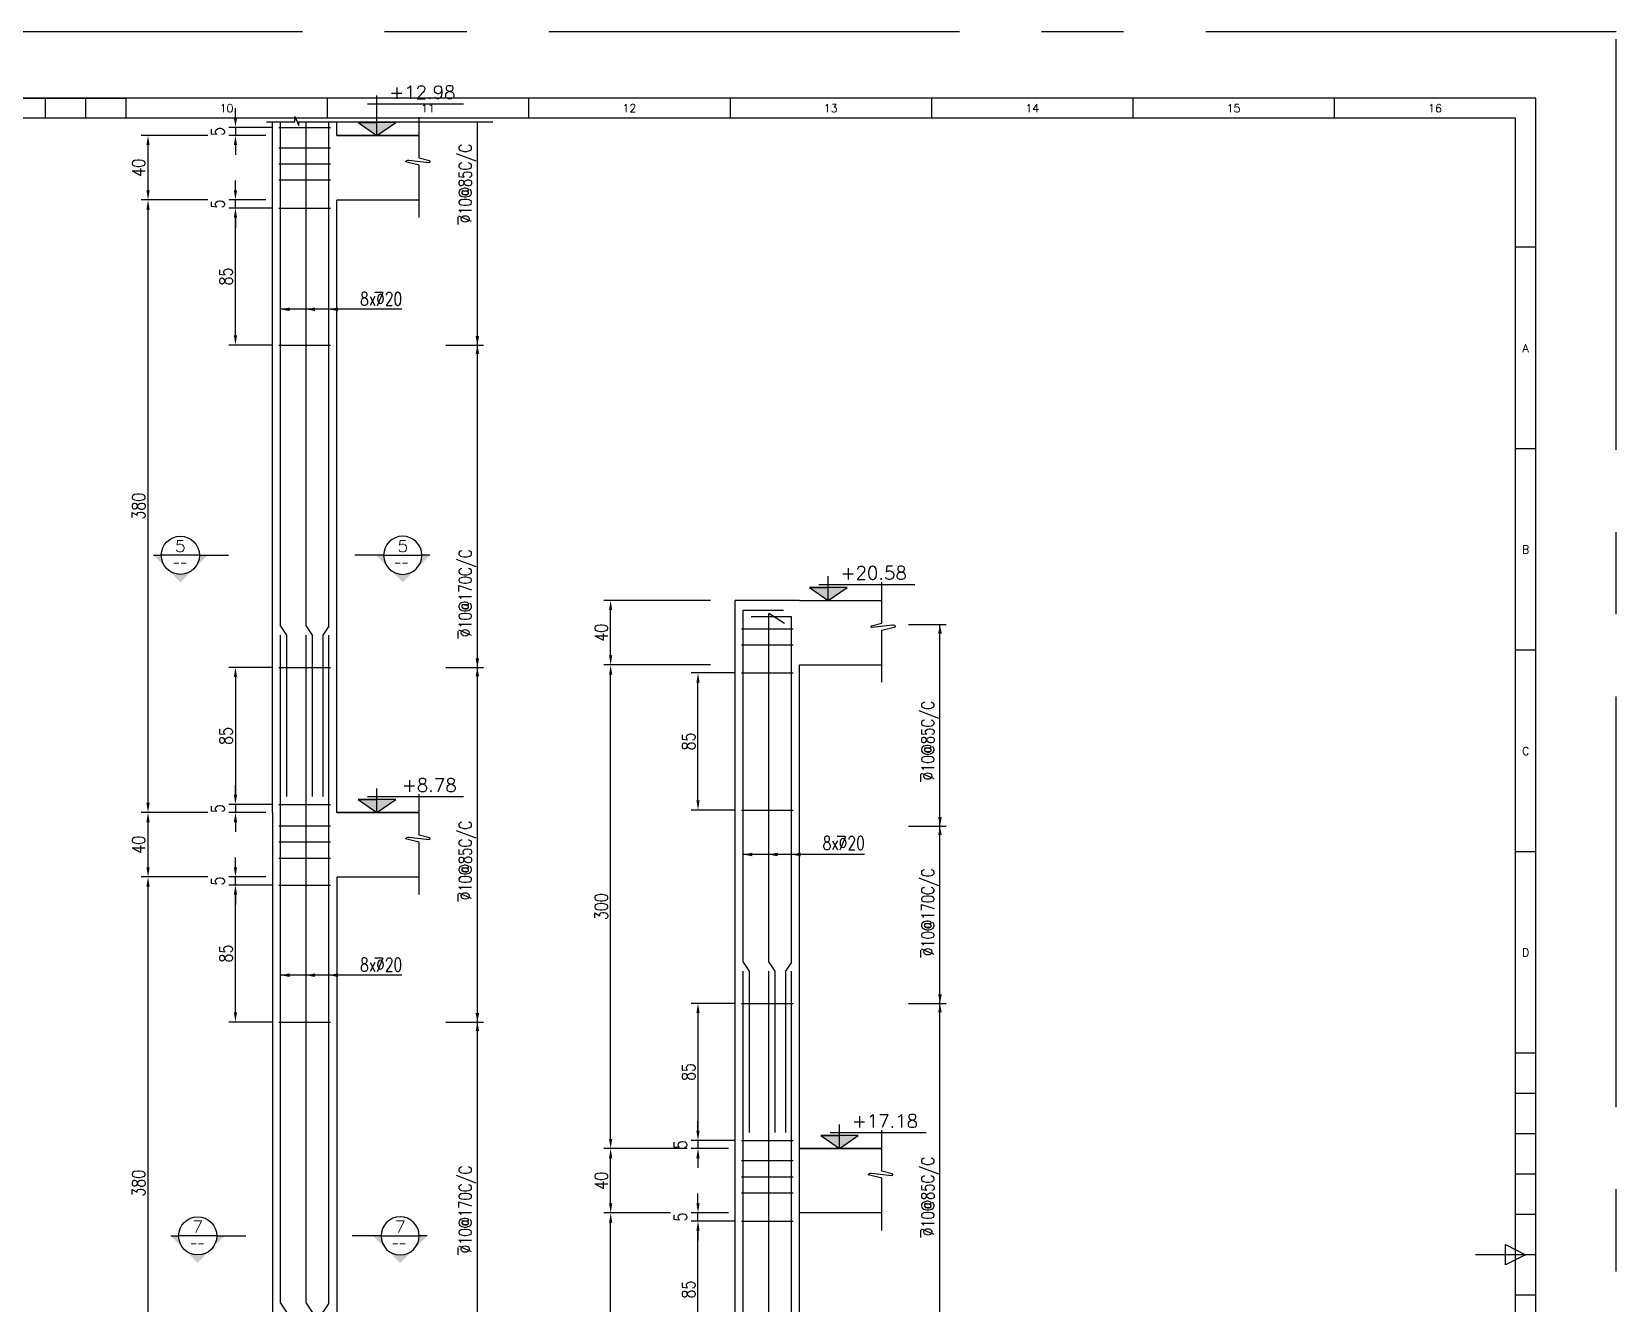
# Model space of a CAD drawing. Extents: x 0 to 9506, y 0 to 789.
# Drawn here: x 9486 to 9505.67, y 772.97 to 788.75 of the extents above; entities that cross this region are included whole.
import ezdxf
from ezdxf.enums import TextEntityAlignment as Align

# ---------------------------------------------------------------- set-up
doc = ezdxf.new("R2010")
doc.units = 0
doc.header["$LTSCALE"] = 3
doc.header["$MEASUREMENT"] = 0
doc.linetypes.add('CENTER', pattern=[2, 1.25, -0.25, 0.25, -0.25])
doc.linetypes.add('DASHED2', pattern=[0.375, 0.25, -0.125])
doc.layers.get('DEFPOINTS').update_dxf_attribs({"linetype": 'CONTINUOUS'})
for name, color, linetype in [('1WALL', 3, 'CONTINUOUS'), ('CONCRETE FAR', 2, 'CONTINUOUS'), ('CUT', 1, 'DASHED2'), ('DIM', 7, 'CONTINUOUS'), ('ELV.', 3, 'CONTINUOUS'), ('JAROO', 1, 'CONTINUOUS'), ('KD', 3, 'CONTINUOUS'), ('NAZ.', 1, 'CONTINUOUS'), ('REIN.', 4, 'CONTINUOUS'), ('SEC.', 5, 'CONTINUOUS')]:
    doc.layers.add(name, color=color, linetype=linetype)
doc.styles.add('ROMANC', font='romanc.shx')
doc.styles.add('ROMANS', font='ROMANS.shx', dxfattribs={"width": 0.8})
doc.styles.get("Standard").update_dxf_attribs({"font": 'romans.shx'})
doc.styles.add('TX', font='TXT.shx')
doc.dimstyles.new('100 GHA', dxfattribs={"dimtxt": 0.135, "dimasz": 0.11, "dimexe": 0.06, "dimexo": 0.06, "dimgap": 0.025, "dimtad": 1, "dimdec": 0, "dimlfac": 100, "dimzin": 0, "dimdsep": 46, "dimtxsty": 'ROMANS', "dimcen": 0.5, "dimclrd": 1, "dimclre": 1, "dimclrt": 2, "dimadec": 0, "dimazin": 0, "dimtfac": 1, "dimtdec": 0, "dimtmove": 2, "dimatfit": 3, "dimfxl": 0.15, "dimtolj": 1, "dimtzin": 0, "dimlwd": -1, "dimlwe": -1, "dimarcsym": 0})

# ---------------------------------------------------------------- blocks, each defined once
blk = doc.blocks.new('*D117')
at = {"layer": 'DEFPOINTS', "color": 0, "ltscale": 50, "transparency": 16777216}
for p in [(9494.272, 780.795), (9494.813, 780.795), (9494.813, 779.095)]:
    blk.add_point(p, dxfattribs=at)
at = {"layer": 'DIM', "color": 1, "ltscale": 50, "transparency": 16777216}
for p, q in [((9494.729, 780.795), (9494.188, 780.795)), ((9494.272, 779.215), (9494.272, 780.675)), ((9494.729, 779.095), (9494.188, 779.095))]:
    blk.add_line(p, q, dxfattribs=at)
for points in [[(9494.252, 780.675), (9494.292, 780.675), (9494.272, 780.795)], [(9494.252, 779.215), (9494.292, 779.215), (9494.272, 779.095)]]:
    blk.add_solid(points, dxfattribs=at)
at = {"layer": 'DIM', "color": 2, "ltscale": 50, "transparency": 16777216, "insert": (9494.155, 779.945), "char_height": 0.162, "attachment_point": 5, "rotation": 90, "style": 'ROMANS'}
blk.add_mtext('\\A1;85', dxfattribs=at)
blk = doc.blocks.new('*D118')
at = {"layer": 'DEFPOINTS', "color": 0, "ltscale": 50, "transparency": 16777216}
for p in [(9493.188, 781.695), (9494.51, 781.695), (9494.51, 780.895)]:
    blk.add_point(p, dxfattribs=at)
at = {"layer": 'DIM', "color": 1, "ltscale": 50, "transparency": 16777216}
for p, q in [((9494.426, 781.695), (9493.104, 781.695)), ((9493.188, 781.015), (9493.188, 781.575)), ((9494.426, 780.895), (9493.104, 780.895))]:
    blk.add_line(p, q, dxfattribs=at)
for points in [[(9493.168, 781.575), (9493.208, 781.575), (9493.188, 781.695)], [(9493.168, 781.015), (9493.208, 781.015), (9493.188, 780.895)]]:
    blk.add_solid(points, dxfattribs=at)
at = {"layer": 'DIM', "color": 2, "ltscale": 50, "transparency": 16777216, "insert": (9493.071, 781.295), "char_height": 0.162, "attachment_point": 5, "rotation": 90, "style": 'ROMANS'}
blk.add_mtext('\\A1;40', dxfattribs=at)
blk = doc.blocks.new('*D121')
at = {"layer": 'DEFPOINTS', "color": 0, "ltscale": 50, "transparency": 16777216}
for p in [(9493.188, 780.895), (9494.426, 780.895), (9494.22, 774.895)]:
    blk.add_point(p, dxfattribs=at)
at = {"layer": 'DIM', "color": 1, "ltscale": 50, "transparency": 16777216}
for p, q in [((9494.342, 780.895), (9493.104, 780.895)), ((9493.188, 775.015), (9493.188, 780.775)), ((9494.136, 774.895), (9493.104, 774.895))]:
    blk.add_line(p, q, dxfattribs=at)
for points in [[(9493.168, 780.775), (9493.208, 780.775), (9493.188, 780.895)], [(9493.168, 775.015), (9493.208, 775.015), (9493.188, 774.895)]]:
    blk.add_solid(points, dxfattribs=at)
at = {"layer": 'DIM', "color": 2, "ltscale": 50, "transparency": 16777216, "insert": (9493.071, 777.895), "char_height": 0.162, "attachment_point": 5, "rotation": 90, "style": 'ROMANS'}
blk.add_mtext('\\A1;300', dxfattribs=at)
blk = doc.blocks.new('*D342')
at = {"layer": 'DEFPOINTS', "color": 0, "ltscale": 50, "transparency": 16777216}
for p in [(9494.272, 773.995), (9494.813, 773.995), (9494.813, 772.295)]:
    blk.add_point(p, dxfattribs=at)
at = {"layer": 'DIM', "color": 1, "ltscale": 50, "transparency": 16777216}
for p, q in [((9494.729, 773.995), (9494.188, 773.995)), ((9494.272, 772.415), (9494.272, 773.875)), ((9494.729, 772.295), (9494.188, 772.295))]:
    blk.add_line(p, q, dxfattribs=at)
for points in [[(9494.252, 773.875), (9494.292, 773.875), (9494.272, 773.995)], [(9494.252, 772.415), (9494.292, 772.415), (9494.272, 772.295)]]:
    blk.add_solid(points, dxfattribs=at)
at = {"layer": 'DIM', "color": 2, "ltscale": 50, "transparency": 16777216, "insert": (9494.155, 773.145), "char_height": 0.162, "attachment_point": 5, "rotation": 90, "style": 'ROMANS'}
blk.add_mtext('\\A1;85', dxfattribs=at)
blk = doc.blocks.new('*D343')
at = {"layer": 'DEFPOINTS', "color": 0, "ltscale": 50, "transparency": 16777216}
for p in [(9494.813, 776.695), (9494.272, 774.995), (9494.813, 774.995)]:
    blk.add_point(p, dxfattribs=at)
at = {"layer": 'DIM', "color": 1, "ltscale": 50, "transparency": 16777216}
for p, q in [((9494.729, 776.695), (9494.188, 776.695)), ((9494.272, 776.575), (9494.272, 775.115)), ((9494.729, 774.995), (9494.188, 774.995))]:
    blk.add_line(p, q, dxfattribs=at)
for points in [[(9494.252, 776.575), (9494.292, 776.575), (9494.272, 776.695)], [(9494.252, 775.115), (9494.292, 775.115), (9494.272, 774.995)]]:
    blk.add_solid(points, dxfattribs=at)
at = {"layer": 'DIM', "color": 2, "ltscale": 50, "transparency": 16777216, "insert": (9494.155, 775.845), "char_height": 0.162, "attachment_point": 5, "rotation": 90, "style": 'ROMANS'}
blk.add_mtext('\\A1;85', dxfattribs=at)
blk = doc.blocks.new('*D344')
at = {"layer": 'DEFPOINTS', "color": 0, "ltscale": 50, "transparency": 16777216}
for p in [(9494.272, 774.095), (9494.733, 774.095), (9494.813, 773.995)]:
    blk.add_point(p, dxfattribs=at)
at = {"layer": 'DIM', "color": 1, "ltscale": 50, "transparency": 16777216}
for p, q in [((9494.272, 774.215), (9494.272, 774.335)), ((9494.649, 774.095), (9494.188, 774.095)), ((9494.729, 773.995), (9494.188, 773.995)), ((9494.272, 773.995), (9494.272, 774.095)), ((9494.272, 773.875), (9494.272, 773.755))]:
    blk.add_line(p, q, dxfattribs=at)
for points in [[(9494.252, 774.215), (9494.292, 774.215), (9494.272, 774.095)], [(9494.252, 773.875), (9494.292, 773.875), (9494.272, 773.995)]]:
    blk.add_solid(points, dxfattribs=at)
at = {"layer": 'DIM', "color": 2, "ltscale": 50, "transparency": 16777216, "insert": (9494.053, 774.045), "char_height": 0.162, "attachment_point": 5, "rotation": 90, "style": 'ROMANS'}
blk.add_mtext('\\A1;5', dxfattribs=at)
blk = doc.blocks.new('*D345')
at = {"layer": 'DEFPOINTS', "color": 0, "ltscale": 50, "transparency": 16777216}
for p in [(9494.813, 774.995), (9494.272, 774.895), (9494.733, 774.895)]:
    blk.add_point(p, dxfattribs=at)
at = {"layer": 'DIM', "color": 1, "ltscale": 50, "transparency": 16777216}
for p, q in [((9494.272, 775.115), (9494.272, 775.235)), ((9494.729, 774.995), (9494.188, 774.995)), ((9494.272, 774.995), (9494.272, 774.895)), ((9494.649, 774.895), (9494.188, 774.895)), ((9494.272, 774.775), (9494.272, 774.655))]:
    blk.add_line(p, q, dxfattribs=at)
for points in [[(9494.252, 775.115), (9494.292, 775.115), (9494.272, 774.995)], [(9494.252, 774.775), (9494.292, 774.775), (9494.272, 774.895)]]:
    blk.add_solid(points, dxfattribs=at)
at = {"layer": 'DIM', "color": 2, "ltscale": 50, "transparency": 16777216, "insert": (9494.053, 774.945), "char_height": 0.162, "attachment_point": 5, "rotation": 90, "style": 'ROMANS'}
blk.add_mtext('\\A1;5', dxfattribs=at)
blk = doc.blocks.new('*D346')
at = {"layer": 'DEFPOINTS', "color": 0, "ltscale": 50, "transparency": 16777216}
for p in [(9493.188, 774.095), (9494.015, 774.095), (9494.015, 766.495)]:
    blk.add_point(p, dxfattribs=at)
at = {"layer": 'DIM', "color": 1, "ltscale": 50, "transparency": 16777216}
for p, q in [((9493.931, 774.095), (9493.104, 774.095)), ((9493.188, 766.615), (9493.188, 773.975)), ((9493.931, 766.495), (9493.104, 766.495))]:
    blk.add_line(p, q, dxfattribs=at)
for points in [[(9493.168, 773.975), (9493.208, 773.975), (9493.188, 774.095)], [(9493.168, 766.615), (9493.208, 766.615), (9493.188, 766.495)]]:
    blk.add_solid(points, dxfattribs=at)
at = {"layer": 'DIM', "color": 2, "ltscale": 50, "transparency": 16777216, "insert": (9493.071, 770.295), "char_height": 0.162, "attachment_point": 5, "rotation": 90, "style": 'ROMANS'}
blk.add_mtext('\\A1;380', dxfattribs=at)
blk = doc.blocks.new('*D347')
at = {"layer": 'DEFPOINTS', "color": 0, "ltscale": 50, "transparency": 16777216}
for p in [(9493.188, 774.895), (9494.015, 774.895), (9494.015, 774.095)]:
    blk.add_point(p, dxfattribs=at)
at = {"layer": 'DIM', "color": 1, "ltscale": 50, "transparency": 16777216}
for p, q in [((9493.931, 774.895), (9493.104, 774.895)), ((9493.188, 774.215), (9493.188, 774.775)), ((9493.931, 774.095), (9493.104, 774.095))]:
    blk.add_line(p, q, dxfattribs=at)
for points in [[(9493.168, 774.775), (9493.208, 774.775), (9493.188, 774.895)], [(9493.168, 774.215), (9493.208, 774.215), (9493.188, 774.095)]]:
    blk.add_solid(points, dxfattribs=at)
at = {"layer": 'DIM', "color": 2, "ltscale": 50, "transparency": 16777216, "insert": (9493.071, 774.495), "char_height": 0.162, "attachment_point": 5, "rotation": 90, "style": 'ROMANS'}
blk.add_mtext('\\A1;40', dxfattribs=at)
blk = doc.blocks.new('*D350')
at = {"layer": 'DEFPOINTS', "color": 0, "ltscale": 50, "transparency": 16777216}
for p in [(9488.531, 778.164), (9489.071, 778.164), (9489.071, 776.464)]:
    blk.add_point(p, dxfattribs=at)
at = {"layer": 'DIM', "color": 1, "ltscale": 50, "transparency": 16777216}
for p, q in [((9488.987, 778.164), (9488.447, 778.164)), ((9488.531, 776.584), (9488.531, 778.044)), ((9488.987, 776.464), (9488.447, 776.464))]:
    blk.add_line(p, q, dxfattribs=at)
for points in [[(9488.511, 778.044), (9488.551, 778.044), (9488.531, 778.164)], [(9488.511, 776.584), (9488.551, 776.584), (9488.531, 776.464)]]:
    blk.add_solid(points, dxfattribs=at)
at = {"layer": 'DIM', "color": 2, "ltscale": 50, "transparency": 16777216, "insert": (9488.414, 777.314), "char_height": 0.162, "attachment_point": 5, "rotation": 90, "style": 'ROMANS'}
blk.add_mtext('\\A1;85', dxfattribs=at)
blk = doc.blocks.new('*D351')
at = {"layer": 'DEFPOINTS', "color": 0, "ltscale": 50, "transparency": 16777216}
for p in [(9488.531, 778.264), (9488.991, 778.264), (9489.071, 778.164)]:
    blk.add_point(p, dxfattribs=at)
at = {"layer": 'DIM', "color": 1, "ltscale": 50, "transparency": 16777216}
for p, q in [((9488.531, 778.384), (9488.531, 778.504)), ((9488.907, 778.264), (9488.447, 778.264)), ((9488.987, 778.164), (9488.447, 778.164)), ((9488.531, 778.164), (9488.531, 778.264)), ((9488.531, 778.044), (9488.531, 777.924))]:
    blk.add_line(p, q, dxfattribs=at)
for points in [[(9488.511, 778.384), (9488.551, 778.384), (9488.531, 778.264)], [(9488.511, 778.044), (9488.551, 778.044), (9488.531, 778.164)]]:
    blk.add_solid(points, dxfattribs=at)
at = {"layer": 'DIM', "color": 2, "ltscale": 50, "transparency": 16777216, "insert": (9488.312, 778.214), "char_height": 0.162, "attachment_point": 5, "rotation": 90, "style": 'ROMANS'}
blk.add_mtext('\\A1;5', dxfattribs=at)
blk = doc.blocks.new('*D352')
at = {"layer": 'DEFPOINTS', "color": 0, "ltscale": 50, "transparency": 16777216}
for p in [(9487.446, 778.264), (9488.274, 778.264), (9488.274, 770.664)]:
    blk.add_point(p, dxfattribs=at)
at = {"layer": 'DIM', "color": 1, "ltscale": 50, "transparency": 16777216}
for p, q in [((9488.19, 778.264), (9487.362, 778.264)), ((9487.446, 770.784), (9487.446, 778.144)), ((9488.19, 770.664), (9487.362, 770.664))]:
    blk.add_line(p, q, dxfattribs=at)
for points in [[(9487.426, 778.144), (9487.466, 778.144), (9487.446, 778.264)], [(9487.426, 770.784), (9487.466, 770.784), (9487.446, 770.664)]]:
    blk.add_solid(points, dxfattribs=at)
at = {"layer": 'DIM', "color": 2, "ltscale": 50, "transparency": 16777216, "insert": (9487.329, 774.464), "char_height": 0.162, "attachment_point": 5, "rotation": 90, "style": 'ROMANS'}
blk.add_mtext('\\A1;380', dxfattribs=at)
blk = doc.blocks.new('*D354')
at = {"layer": 'DEFPOINTS', "color": 0, "ltscale": 50, "transparency": 16777216}
for p in [(9487.446, 779.064), (9488.274, 779.064), (9488.274, 778.264)]:
    blk.add_point(p, dxfattribs=at)
at = {"layer": 'DIM', "color": 1, "ltscale": 50, "transparency": 16777216}
for p, q in [((9488.19, 779.064), (9487.362, 779.064)), ((9487.446, 778.384), (9487.446, 778.944)), ((9488.19, 778.264), (9487.362, 778.264))]:
    blk.add_line(p, q, dxfattribs=at)
for points in [[(9487.426, 778.944), (9487.466, 778.944), (9487.446, 779.064)], [(9487.426, 778.384), (9487.466, 778.384), (9487.446, 778.264)]]:
    blk.add_solid(points, dxfattribs=at)
at = {"layer": 'DIM', "color": 2, "ltscale": 50, "transparency": 16777216, "insert": (9487.329, 778.664), "char_height": 0.162, "attachment_point": 5, "rotation": 90, "style": 'ROMANS'}
blk.add_mtext('\\A1;40', dxfattribs=at)
blk = doc.blocks.new('SEC-1')
at = {"layer": 'SEC.'}
h = blk.add_hatch(color=9, dxfattribs=at)
h.paths.add_polyline_path([(-81.7, 0), (-40.8, -40.8, -0.414214), (-40.8, 40.8)])
h.paths.add_polyline_path([(-40.8, -40.8), (0, -81.7), (0, -57.7, -0.198912)])
h.paths.add_polyline_path([(-40.8, 40.8, -0.198912), (0, 57.7), (0, 81.7)])
at = {"layer": 'SEC.', "color": 9}
blk.add_line((0, 81.7), (0, 57.7), dxfattribs=at)
at = {"layer": 'SEC.', "color": 4}
blk.add_line((0, -57.7), (0, -145), dxfattribs=at)
blk.add_circle((0, 0), 57.7, dxfattribs=at)
blk = doc.blocks.new('*D361')
at = {"layer": 'DEFPOINTS', "color": 0, "ltscale": 50, "transparency": 16777216}
for p in [(9489.071, 780.864), (9488.531, 779.164), (9489.071, 779.164)]:
    blk.add_point(p, dxfattribs=at)
at = {"layer": 'DIM', "color": 1, "ltscale": 50, "transparency": 16777216}
for p, q in [((9488.987, 780.864), (9488.447, 780.864)), ((9488.531, 780.744), (9488.531, 779.284)), ((9488.987, 779.164), (9488.447, 779.164))]:
    blk.add_line(p, q, dxfattribs=at)
for points in [[(9488.511, 780.744), (9488.551, 780.744), (9488.531, 780.864)], [(9488.511, 779.284), (9488.551, 779.284), (9488.531, 779.164)]]:
    blk.add_solid(points, dxfattribs=at)
at = {"layer": 'DIM', "color": 2, "ltscale": 50, "transparency": 16777216, "insert": (9488.414, 780.014), "char_height": 0.162, "attachment_point": 5, "rotation": 90, "style": 'ROMANS'}
blk.add_mtext('\\A1;85', dxfattribs=at)
blk = doc.blocks.new('*D362')
at = {"layer": 'DEFPOINTS', "color": 0, "ltscale": 50, "transparency": 16777216}
for p in [(9488.531, 779.064), (9488.991, 779.064), (9489.071, 779.164)]:
    blk.add_point(p, dxfattribs=at)
at = {"layer": 'DIM', "color": 1, "ltscale": 50, "transparency": 16777216}
for p, q in [((9488.531, 779.284), (9488.531, 779.404)), ((9488.987, 779.164), (9488.447, 779.164)), ((9488.907, 779.064), (9488.447, 779.064)), ((9488.531, 779.164), (9488.531, 779.064)), ((9488.531, 778.944), (9488.531, 778.824))]:
    blk.add_line(p, q, dxfattribs=at)
for points in [[(9488.511, 779.284), (9488.551, 779.284), (9488.531, 779.164)], [(9488.511, 778.944), (9488.551, 778.944), (9488.531, 779.064)]]:
    blk.add_solid(points, dxfattribs=at)
at = {"layer": 'DIM', "color": 2, "ltscale": 50, "transparency": 16777216, "insert": (9488.312, 779.114), "char_height": 0.162, "attachment_point": 5, "rotation": 90, "style": 'ROMANS'}
blk.add_mtext('\\A1;5', dxfattribs=at)
blk = doc.blocks.new('*D363')
at = {"layer": 'DEFPOINTS', "color": 0, "ltscale": 50, "transparency": 16777216}
for p in [(9488.531, 786.564), (9489.071, 786.564), (9489.071, 784.864)]:
    blk.add_point(p, dxfattribs=at)
at = {"layer": 'DIM', "color": 1, "ltscale": 50, "transparency": 16777216}
for p, q in [((9488.987, 786.564), (9488.447, 786.564)), ((9488.531, 784.984), (9488.531, 786.444)), ((9488.987, 784.864), (9488.447, 784.864))]:
    blk.add_line(p, q, dxfattribs=at)
for points in [[(9488.511, 786.444), (9488.551, 786.444), (9488.531, 786.564)], [(9488.511, 784.984), (9488.551, 784.984), (9488.531, 784.864)]]:
    blk.add_solid(points, dxfattribs=at)
at = {"layer": 'DIM', "color": 2, "ltscale": 50, "transparency": 16777216, "insert": (9488.414, 785.714), "char_height": 0.162, "attachment_point": 5, "rotation": 90, "style": 'ROMANS'}
blk.add_mtext('\\A1;85', dxfattribs=at)
blk = doc.blocks.new('*D364')
at = {"layer": 'DEFPOINTS', "color": 0, "ltscale": 50, "transparency": 16777216}
for p in [(9487.446, 786.664), (9488.274, 786.664), (9488.274, 779.064)]:
    blk.add_point(p, dxfattribs=at)
at = {"layer": 'DIM', "color": 1, "ltscale": 50, "transparency": 16777216}
for p, q in [((9488.19, 786.664), (9487.362, 786.664)), ((9487.446, 779.184), (9487.446, 786.544)), ((9488.19, 779.064), (9487.362, 779.064))]:
    blk.add_line(p, q, dxfattribs=at)
for points in [[(9487.426, 786.544), (9487.466, 786.544), (9487.446, 786.664)], [(9487.426, 779.184), (9487.466, 779.184), (9487.446, 779.064)]]:
    blk.add_solid(points, dxfattribs=at)
at = {"layer": 'DIM', "color": 2, "ltscale": 50, "transparency": 16777216, "insert": (9487.329, 782.864), "char_height": 0.162, "attachment_point": 5, "rotation": 90, "style": 'ROMANS'}
blk.add_mtext('\\A1;380', dxfattribs=at)
blk = doc.blocks.new('*D365')
at = {"layer": 'DEFPOINTS', "color": 0, "ltscale": 50, "transparency": 16777216}
for p in [(9487.446, 787.464), (9488.274, 787.464), (9488.274, 786.664)]:
    blk.add_point(p, dxfattribs=at)
at = {"layer": 'DIM', "color": 1, "ltscale": 50, "transparency": 16777216}
for p, q in [((9488.19, 787.464), (9487.362, 787.464)), ((9487.446, 786.784), (9487.446, 787.344)), ((9488.19, 786.664), (9487.362, 786.664))]:
    blk.add_line(p, q, dxfattribs=at)
for points in [[(9487.426, 787.344), (9487.466, 787.344), (9487.446, 787.464)], [(9487.426, 786.784), (9487.466, 786.784), (9487.446, 786.664)]]:
    blk.add_solid(points, dxfattribs=at)
at = {"layer": 'DIM', "color": 2, "ltscale": 50, "transparency": 16777216, "insert": (9487.329, 787.064), "char_height": 0.162, "attachment_point": 5, "rotation": 90, "style": 'ROMANS'}
blk.add_mtext('\\A1;40', dxfattribs=at)
blk = doc.blocks.new('*D366')
at = {"layer": 'DEFPOINTS', "color": 0, "ltscale": 50, "transparency": 16777216}
for p in [(9488.531, 786.664), (9488.991, 786.664), (9489.071, 786.564)]:
    blk.add_point(p, dxfattribs=at)
at = {"layer": 'DIM', "color": 1, "ltscale": 50, "transparency": 16777216}
for p, q in [((9488.531, 786.784), (9488.531, 786.904)), ((9488.907, 786.664), (9488.447, 786.664)), ((9488.987, 786.564), (9488.447, 786.564)), ((9488.531, 786.564), (9488.531, 786.664)), ((9488.531, 786.444), (9488.531, 786.324))]:
    blk.add_line(p, q, dxfattribs=at)
for points in [[(9488.511, 786.784), (9488.551, 786.784), (9488.531, 786.664)], [(9488.511, 786.444), (9488.551, 786.444), (9488.531, 786.564)]]:
    blk.add_solid(points, dxfattribs=at)
at = {"layer": 'DIM', "color": 2, "ltscale": 50, "transparency": 16777216, "insert": (9488.312, 786.614), "char_height": 0.162, "attachment_point": 5, "rotation": 90, "style": 'ROMANS'}
blk.add_mtext('\\A1;5', dxfattribs=at)
blk = doc.blocks.new('*D367')
at = {"layer": 'DEFPOINTS', "color": 0, "ltscale": 50, "transparency": 16777216}
for p in [(9489.071, 787.564), (9488.531, 787.464), (9488.991, 787.464)]:
    blk.add_point(p, dxfattribs=at)
at = {"layer": 'DIM', "color": 1, "ltscale": 50, "transparency": 16777216}
for p, q in [((9488.531, 787.684), (9488.531, 787.804)), ((9488.987, 787.564), (9488.447, 787.564)), ((9488.531, 787.564), (9488.531, 787.464)), ((9488.907, 787.464), (9488.447, 787.464)), ((9488.531, 787.344), (9488.531, 787.224))]:
    blk.add_line(p, q, dxfattribs=at)
for points in [[(9488.511, 787.684), (9488.551, 787.684), (9488.531, 787.564)], [(9488.511, 787.344), (9488.551, 787.344), (9488.531, 787.464)]]:
    blk.add_solid(points, dxfattribs=at)
at = {"layer": 'DIM', "color": 2, "ltscale": 50, "transparency": 16777216, "insert": (9488.312, 787.514), "char_height": 0.162, "attachment_point": 5, "rotation": 90, "style": 'ROMANS'}
blk.add_mtext('\\A1;5', dxfattribs=at)
blk = doc.blocks.new('KD')
at = {"layer": 'KD', "color": 3}
for p, q in [((58.871, -1.214), (0, -1.214)), ((58.871, -42.424), (58.871, -1.214))]:
    blk.add_line(p, q, dxfattribs=at)
at = {"layer": 'KD', "color": 6}
for p, q in [((25.756, -1.214), (33.115, -1.214)), ((31.643, -1.214), (31.643, -1.582)), ((32.379, -1.214), (32.379, -1.582)), ((33.115, -1.214), (33.115, -1.582)), ((36.795, -1.214), (36.795, -1.582)), ((40.474, -1.214), (40.474, -1.582)), ((44.154, -1.214), (44.154, -1.582)), ((47.833, -1.214), (47.833, -1.582)), ((51.513, -1.214), (51.513, -1.582)), ((55.192, -1.214), (55.192, -1.582)), ((58.871, -3.937), (58.503, -3.937)), ((58.871, -7.616), (58.503, -7.616)), ((58.871, -11.296), (58.503, -11.296)), ((58.871, -14.975), (58.503, -14.975)), ((58.871, -18.655), (58.503, -18.655)), ((58.871, -26.014), (58.871, -18.655)), ((58.871, -19.391), (58.503, -19.391)), ((58.871, -20.127), (58.503, -20.127)), ((58.871, -20.863), (58.503, -20.863)), ((58.871, -21.598), (58.503, -21.598)), ((58.871, -22.334), (57.768, -22.334)), ((58.871, -22.334), (58.244, -22.334)), ((58.871, -23.07), (58.503, -23.07))]:
    blk.add_line(p, q, dxfattribs=at)
at = {"layer": 'KD', "color": 5}
for p, q in [((58.503, -1.582), (0.368, -1.582)), ((58.503, -42.056), (58.503, -1.582))]:
    blk.add_line(p, q, dxfattribs=at)
at = {"layer": 'KD', "color": 8, "linetype": 'CENTER', "ltscale": 2}
blk.add_lwpolyline([(-1.472, -43.638), (60.343, -43.638), (60.343, 0), (-1.472, 0)], close=True, dxfattribs=at)
at = {"layer": 'KD', "color": 6}
blk.add_lwpolyline([(58.32, -22.15), (58.687, -22.334), (58.32, -22.518)], close=True, dxfattribs=at)
at = {"layer": 'DIM'}
for tag, p in [('--', (55.888, -41.627)), ('--', (56.775, -41.661)), ('1:', (57.553, -41.661))]:
    blk.add_attdef(tag, p, '', height=0.147, dxfattribs=at)
at = {"layer": 'KD', "color": 6, "style": 'TX'}
for s, height, p in [('10', 0.1472, (34.955, -1.398)), ('11', 0.1472, (38.634, -1.398)), ('12', 0.1472, (42.314, -1.398)), ('13', 0.1472, (45.993, -1.398)), ('14', 0.1472, (49.673, -1.398)), ('15', 0.1472, (53.352, -1.398)), ('16', 0.1472, (57.032, -1.398)), ('A', 0.147, (58.687, -5.777)), ('B', 0.147, (58.687, -9.456)), ('C', 0.147, (58.687, -13.136)), ('D', 0.147, (58.687, -16.815))]:
    blk.add_text(s, height=height, dxfattribs=at).set_placement(p, align=Align.MIDDLE)

msp = doc.modelspace()

# ---------------------------------------------------------------- hatches: boundary and pattern name
at = {"layer": 'ELV.'}
for points in [[(9490.0556, 787.626), (9490.2876, 787.4636), (9490.5196, 787.626)], [(9495.6579, 781.8574), (9495.8898, 781.695), (9496.1218, 781.8574)], [(9490.0556, 779.226), (9490.2876, 779.0636), (9490.5196, 779.226)], [(9495.7973, 775.0574), (9496.0292, 774.895), (9496.2612, 775.0574)]]:
    msp.add_hatch(color=2, dxfattribs=at).paths.add_polyline_path(points)

# ---------------------------------------------------------------- linework, layer by layer
at = {"layer": '1WALL', "color": 1}
for p, q in [((9488.9144, 787.6349), (9489.27, 787.6349)), ((9489.27, 787.6349), (9489.27, 787.6984)), ((9489.27, 787.6984), (9489.317, 787.5868)), ((9489.317, 787.5868), (9489.317, 787.6349)), ((9489.317, 787.6349), (9491.7268, 787.6349))]:
    msp.add_line(p, q, dxfattribs=at)
at = {"layer": 'CONCRETE FAR', "ltscale": 50}
for p, q in [((9488.9911, 787.4636), (9488.9911, 787.6349)), ((9489.7911, 787.4636), (9489.7911, 787.6349)), ((9488.9911, 781.2399), (9488.9911, 787.4636)), ((9490.8129, 787.4636), (9489.7911, 787.4636)), ((9489.7911, 787.4636), (9490.8129, 787.4636)), ((9489.7911, 781.2399), (9489.7911, 786.6636)), ((9490.8129, 786.6636), (9489.7911, 786.6636)), ((9494.7328, 766.495), (9494.7328, 781.695)), ((9495.5328, 781.695), (9494.7328, 781.695)), ((9495.5328, 781.695), (9496.5545, 781.695)), ((9488.9911, 779.0636), (9488.9911, 781.2789)), ((9489.7911, 779.0636), (9489.7911, 781.2789)), ((9495.5328, 766.495), (9495.5328, 780.895)), ((9495.5328, 780.895), (9496.5545, 780.895)), ((9488.9911, 779.0636), (9488.9911, 772.9745)), ((9490.8129, 779.0636), (9489.7911, 779.0636)), ((9489.7911, 779.0636), (9490.8129, 779.0636)), ((9489.7911, 778.2636), (9489.7911, 772.9745)), ((9490.8129, 778.2636), (9489.7911, 778.2636)), ((9496.5545, 774.895), (9495.5328, 774.895)), ((9495.5328, 774.895), (9496.5545, 774.895)), ((9496.5545, 774.095), (9495.5328, 774.095)), ((9488.9911, 772.9745), (9488.9911, 770.6636)), ((9489.7911, 772.9745), (9489.7911, 770.6636))]:
    msp.add_line(p, q, dxfattribs=at)
at = {"layer": 'CUT'}
for p, q in [((9488.0848, 782.2555), (9487.6106, 782.2555)), ((9490.3703, 782.2555), (9490.8445, 782.2555)), ((9488.2998, 773.8109), (9487.8256, 773.8109)), ((9490.3383, 773.8109), (9490.8125, 773.8109))]:
    msp.add_line(p, q, dxfattribs=at)
at = {"layer": 'ELV.', "color": 2}
for p, q in [((9490.2876, 787.4636), (9490.2876, 787.9606)), ((9490.1716, 787.8583), (9491.3633, 787.8583)), ((9490.0556, 787.626), (9490.2876, 787.626)), ((9490.5196, 787.626), (9490.0556, 787.626)), ((9490.0556, 787.626), (9490.2876, 787.4636)), ((9490.2876, 787.4636), (9490.5196, 787.626)), ((9490.0556, 787.4636), (9490.5196, 787.4636)), ((9495.6579, 781.8574), (9495.8898, 781.8574)), ((9496.1218, 781.8574), (9495.6579, 781.8574)), ((9495.6579, 781.8574), (9495.8898, 781.695)), ((9495.7739, 781.8948), (9496.9655, 781.8948)), ((9495.8898, 781.695), (9495.8898, 781.9949)), ((9495.8898, 781.695), (9496.1218, 781.8574)), ((9495.6579, 781.695), (9496.1218, 781.695)), ((9490.1716, 779.2634), (9491.3633, 779.2634)), ((9490.2876, 779.0636), (9490.2876, 779.3635)), ((9490.0556, 779.226), (9490.2876, 779.226)), ((9490.5196, 779.226), (9490.0556, 779.226)), ((9490.0556, 779.226), (9490.2876, 779.0636)), ((9490.0556, 779.0636), (9490.5196, 779.0636)), ((9490.2876, 779.0636), (9490.5196, 779.226)), ((9496.0292, 774.895), (9496.0292, 775.1949)), ((9495.7973, 775.0574), (9496.0292, 775.0574)), ((9496.2612, 775.0574), (9495.7973, 775.0574)), ((9495.7973, 775.0574), (9496.0292, 774.895)), ((9495.9133, 775.0948), (9497.1049, 775.0948)), ((9496.0292, 774.895), (9496.2612, 775.0574)), ((9495.7973, 774.895), (9496.2612, 774.895))]:
    msp.add_line(p, q, dxfattribs=at)
at = {"layer": 'JAROO', "linetype": 'ByBlock', "ltscale": 50}
for p, q in [((9491.5337, 761.6036), (9491.5337, 787.6349)), ((9497.2753, 765.0613), (9497.2753, 781.395))]:
    msp.add_line(p, q, dxfattribs=at)
at = {"layer": 'JAROO', "color": 1, "linetype": 'ByBlock', "ltscale": 50}
for p, q in [((9490.5951, 785.3078), (9489.0911, 785.3078)), ((9496.3367, 778.543), (9494.8328, 778.543)), ((9490.5951, 777.0456), (9489.0911, 777.0456))]:
    msp.add_line(p, q, dxfattribs=at)
at = {"layer": 'JAROO', "linetype": 'ByBlock'}
for p, q in [((9491.1428, 784.8636), (9491.6112, 784.8636)), ((9496.8845, 781.395), (9497.3529, 781.395)), ((9491.1428, 780.8636), (9491.6112, 780.8636)), ((9496.8845, 778.895), (9497.3529, 778.895)), ((9496.8845, 776.695), (9497.3529, 776.695)), ((9491.1428, 776.4636), (9491.6112, 776.4636))]:
    msp.add_line(p, q, dxfattribs=at)
at = {"layer": 'JAROO', "color": 1, "linetype": 'ByBlock'}
for points in [[(9489.2031, 785.3298), (9489.2031, 785.2858), (9489.0911, 785.3078)], [(9489.5197, 785.3298), (9489.5197, 785.2858), (9489.4078, 785.3078)], [(9489.8031, 785.3298), (9489.8031, 785.2858), (9489.6911, 785.3078)], [(9494.9447, 778.565), (9494.9447, 778.521), (9494.8328, 778.543)], [(9495.2614, 778.565), (9495.2614, 778.521), (9495.1494, 778.543)], [(9495.5447, 778.565), (9495.5447, 778.521), (9495.4328, 778.543)], [(9489.2031, 777.0676), (9489.2031, 777.0236), (9489.0911, 777.0456)], [(9489.5197, 777.0676), (9489.5197, 777.0236), (9489.4078, 777.0456)], [(9489.8031, 777.0676), (9489.8031, 777.0236), (9489.6911, 777.0456)]]:
    msp.add_solid(points, dxfattribs=at)
at = {"layer": 'JAROO', "linetype": 'ByBlock'}
for points in [[(9491.5557, 784.9755), (9491.5117, 784.9755), (9491.5337, 784.8636)], [(9491.5557, 784.7516), (9491.5117, 784.7516), (9491.5337, 784.8636)], [(9497.2973, 781.283), (9497.2534, 781.283), (9497.2753, 781.395)], [(9491.5557, 780.9755), (9491.5117, 780.9755), (9491.5337, 780.8636)], [(9491.5557, 780.7516), (9491.5117, 780.7516), (9491.5337, 780.8636)], [(9497.2973, 779.0069), (9497.2534, 779.0069), (9497.2753, 778.895)], [(9497.2973, 778.783), (9497.2534, 778.783), (9497.2753, 778.895)], [(9497.2973, 776.8069), (9497.2534, 776.8069), (9497.2753, 776.695)], [(9491.5557, 776.5755), (9491.5117, 776.5755), (9491.5337, 776.4636)], [(9497.2973, 776.583), (9497.2534, 776.583), (9497.2753, 776.695)], [(9491.5557, 776.3516), (9491.5117, 776.3516), (9491.5337, 776.4636)]]:
    msp.add_solid(points, dxfattribs=at)
at = {"layer": 'NAZ.', "color": 1}
for points in [[(9490.8129, 786.4483), (9490.8129, 787.0941), (9490.6434, 787.1356, -0.4527531), (9490.6822, 787.156), (9490.9372, 787.1299, 0.9567314), (9490.9411, 787.1503), (9490.8129, 787.181), (9490.8129, 787.6903)], [(9496.5545, 780.6797), (9496.5545, 781.3255), (9496.7239, 781.367, 0.4527531), (9496.6851, 781.3874), (9496.4302, 781.3613, -0.9567314), (9496.4262, 781.3817), (9496.5545, 781.4124), (9496.5545, 781.9217)], [(9490.8129, 778.0483), (9490.8129, 778.6941), (9490.6434, 778.7356, -0.4527531), (9490.6822, 778.756), (9490.9372, 778.7299, 0.9567314), (9490.9411, 778.7503), (9490.8129, 778.781), (9490.8129, 779.2903)], [(9496.5545, 773.8797), (9496.5545, 774.5255), (9496.3851, 774.567, -0.4527531), (9496.4238, 774.5874), (9496.6788, 774.5613, 0.9567314), (9496.6828, 774.5817), (9496.5545, 774.6124), (9496.5545, 775.1217)]]:
    msp.add_lwpolyline(points, format="xyb", dxfattribs=at)
at = {"layer": 'REIN.', "color": 5, "ltscale": 50}
for p, q in [((9489.0711, 787.5636), (9489.7111, 787.5636)), ((9489.0711, 787.3128), (9489.7111, 787.3128)), ((9489.0711, 787.1128), (9489.7111, 787.1128)), ((9489.0711, 786.9128), (9489.7111, 786.9128)), ((9489.0711, 786.5636), (9489.7111, 786.5636)), ((9489.0711, 784.8636), (9489.7111, 784.8636)), ((9494.8128, 781.3442), (9495.4528, 781.3442)), ((9494.8128, 781.1442), (9495.4528, 781.1442)), ((9489.0711, 780.8636), (9489.7111, 780.8636)), ((9494.8128, 780.795), (9495.4528, 780.795)), ((9494.8128, 780.795), (9495.4528, 780.795)), ((9489.0711, 779.1636), (9489.7111, 779.1636)), ((9494.8128, 779.095), (9495.4528, 779.095)), ((9489.0711, 778.8994), (9489.7111, 778.8994)), ((9489.0711, 778.6994), (9489.7111, 778.6994)), ((9489.0711, 778.4994), (9489.7111, 778.4994)), ((9489.0711, 778.1636), (9489.7111, 778.1636)), ((9494.8128, 776.695), (9495.4528, 776.695)), ((9489.0711, 776.4636), (9489.7111, 776.4636)), ((9494.8128, 774.995), (9495.4528, 774.995)), ((9494.8128, 774.7442), (9495.4528, 774.7442)), ((9494.8128, 774.5442), (9495.4528, 774.5442)), ((9494.8128, 774.3442), (9495.4528, 774.3442)), ((9494.8128, 773.995), (9495.4528, 773.995))]:
    msp.add_line(p, q, dxfattribs=at)
at = {"layer": 'REIN.', "ltscale": 50}
for p, q in [((9489.0911, 781.3745), (9489.0911, 787.6349)), ((9489.4078, 781.3745), (9489.4078, 787.6349)), ((9489.6911, 781.3745), (9489.6911, 787.6349)), ((9494.8328, 781.575), (9495.3328, 781.575)), ((9494.8328, 777.2059), (9494.8328, 781.575)), ((9495.4328, 781.4906), (9494.9328, 781.4906)), ((9495.3454, 781.4088), (9495.1494, 781.534)), ((9495.1494, 777.2059), (9495.1494, 781.534)), ((9495.4328, 777.2059), (9495.4328, 781.4906)), ((9489.0911, 772.9745), (9489.0911, 781.2636)), ((9489.4078, 772.9745), (9489.4078, 781.2636)), ((9489.6911, 772.9745), (9489.6911, 781.2636)), ((9494.8328, 768.8059), (9494.8328, 777.095)), ((9495.1494, 768.8059), (9495.1494, 777.095)), ((9495.4328, 768.8059), (9495.4328, 777.095))]:
    msp.add_line(p, q, dxfattribs=at)
at = {"layer": 'REIN.', "linetype": 'ByBlock', "ltscale": 50}
for p, q in [((9489.0911, 781.3745), (9489.1661, 781.2636)), ((9489.1661, 781.2636), (9489.1661, 779.2636)), ((9489.4078, 781.3745), (9489.4828, 781.2636)), ((9489.4828, 781.2636), (9489.4828, 779.2636)), ((9489.6911, 781.3745), (9489.6161, 781.2636)), ((9489.6161, 781.2636), (9489.6161, 779.2636)), ((9494.8328, 777.2059), (9494.9078, 777.095)), ((9494.9078, 777.095), (9494.9078, 775.095)), ((9495.1494, 777.2059), (9495.2244, 777.095)), ((9495.2244, 777.095), (9495.2244, 775.095)), ((9495.4328, 777.2059), (9495.3578, 777.095)), ((9495.3578, 777.095), (9495.3578, 775.095)), ((9489.0911, 772.9745), (9489.1661, 772.8636)), ((9489.4078, 772.9745), (9489.4828, 772.8636)), ((9489.6911, 772.9745), (9489.6161, 772.8636))]:
    msp.add_line(p, q, dxfattribs=at)

# ---------------------------------------------------------------- block references
at = {"layer": 'CUT', "yscale": 0.004106666666643832}
for p, xscale, zscale, rotation in [((9487.8477, 782.2555), 0.004106666666643832, 0.004106666666643832, 90), ((9490.6074, 782.2555), -0.004106666666643832, 0.004106666666666667, 270), ((9488.0627, 773.8109), 0.004106666666643832, 0.004106666666643832, 90), ((9490.5754, 773.8109), -0.004106666666643832, 0.004106666666666667, 270)]:
    msp.add_blockref('SEC-1', p, dxfattribs=dict(at, xscale=xscale, zscale=zscale, rotation=rotation))
at = {"layer": 'DIM', "xscale": 0.6794467363194333, "yscale": 0.6794467363194333, "zscale": 0.6794467363194333}
msp.add_blockref('KD', (9464.6701, 788.7518), dxfattribs=at)

# ---------------------------------------------------------------- texts
at = {"layer": 'CUT', "color": 4, "style": 'ROMANC', "width": 1.1}
for s, p in [('5', (9487.8466, 782.369)), ('5', (9490.6085, 782.369)), ('7', (9488.0616, 773.9244)), ('7', (9490.5764, 773.9244))]:
    msp.add_text(s, height=0.1437, dxfattribs=at).set_placement(p, align=Align.MIDDLE)
at = {"layer": 'CUT', "color": 1, "style": 'ROMANS'}
for p in [(9487.7531, 782.1229), (9490.5007, 782.1229), (9487.9681, 773.6782), (9490.4686, 773.6782)]:
    msp.add_text('--', height=0.08131, dxfattribs=at).set_placement(p)
at = {"layer": 'ELV.', "color": 2, "style": 'ROMANS'}
for s, p in [('+12.98', (9490.4412, 787.9172)), ('+20.58', (9496.0435, 781.9537)), ('+8.78', (9490.5984, 779.3223)), ('+17.18', (9496.1829, 775.1537))]:
    msp.add_text(s, height=0.165, dxfattribs=at).set_placement(p)
at = {"layer": 'ELV.', "color": 2, "style": 'ROMANS', "width": 0.75}
for s, p in [('%%C10@85C/C', (9491.3942, 786.8683)), ('-', (9491.2834, 786.4069)), ('%%C10@170C/C', (9491.3942, 781.7846)), ('-', (9491.2834, 781.2676)), ('%%C10@85C/C', (9497.1358, 779.956)), ('-', (9497.025, 779.4919)), ('%%C10@85C/C', (9491.3942, 778.4683)), ('%%C10@170C/C', (9497.1358, 777.8276)), ('-', (9491.2834, 778.0069)), ('-', (9497.025, 777.3106)), ('%%C10@85C/C', (9497.1358, 774.2997)), ('%%C10@170C/C', (9491.3942, 774.1391)), ('-', (9497.025, 773.8383)), ('-', (9491.2834, 773.622))]:
    msp.add_text(s, height=0.16, rotation=90, dxfattribs=at).set_placement(p, align=Align.MIDDLE)
for s, p in [(' 8x%%C20', (9490.2961, 785.4372)), ('-', (9490.3081, 785.5333)), (' 8x%%C20', (9496.0378, 778.6858)), ('-', (9496.0498, 778.7819)), (' 8x%%C20', (9490.2961, 777.175)), ('-', (9490.3081, 777.2712))]:
    msp.add_text(s, height=0.168, dxfattribs=at).set_placement(p, align=Align.MIDDLE)

# ---------------------------------------------------------------- dimensions: what is measured, and where the dimension line sits
at = {"layer": 'DIM', "ltscale": 50}
for base, p1, p2, angle, picture, middle in [((9488.5307, 787.4636), (9489.0711, 787.5636), (9488.9911, 787.4636), 90, '*D367', (9488.3117, 787.5136)), ((9487.4462, 787.4636), (9488.2735, 786.6636), (9488.2735, 787.4636), 90, '*D365', (9487.3292, 787.0636)), ((9488.5307, 786.6636), (9489.0711, 786.5636), (9488.9911, 786.6636), 270, '*D366', (9488.3117, 786.6136)), ((9488.5307, 786.5636), (9489.0711, 784.8636), (9489.0711, 786.5636), 270, '*D363', (9488.4137, 785.7136)), ((9493.1878, 781.695), (9494.5097, 780.895), (9494.5097, 781.695), 90, '*D118', (9493.0708, 781.295)), ((9488.5307, 779.1636), (9489.0711, 780.8636), (9489.0711, 779.1636), 90, '*D361', (9488.4137, 780.0136)), ((9494.2724, 780.795), (9494.8128, 779.095), (9494.8128, 780.795), 270, '*D117', (9494.1554, 779.945)), ((9488.5307, 779.0636), (9489.0711, 779.1636), (9488.9911, 779.0636), 90, '*D362', (9488.3117, 779.1136)), ((9487.4462, 779.0636), (9488.2735, 778.2636), (9488.2735, 779.0636), 90, '*D354', (9487.3292, 778.6636)), ((9488.5307, 778.2636), (9489.0711, 778.1636), (9488.9911, 778.2636), 270, '*D351', (9488.3117, 778.2136)), ((9488.5307, 778.1636), (9489.0711, 776.4636), (9489.0711, 778.1636), 270, '*D350', (9488.4137, 777.3136)), ((9494.2724, 774.995), (9494.8128, 776.695), (9494.8128, 774.995), 90, '*D343', (9494.1554, 775.845)), ((9494.2724, 774.895), (9494.8128, 774.995), (9494.7328, 774.895), 90, '*D345', (9494.0534, 774.945)), ((9493.1878, 774.895), (9494.0151, 774.095), (9494.0151, 774.895), 90, '*D347', (9493.0708, 774.495)), ((9494.2724, 774.095), (9494.8128, 773.995), (9494.7328, 774.095), 270, '*D344', (9494.0534, 774.045)), ((9494.2724, 773.995), (9494.8128, 772.295), (9494.8128, 773.995), 270, '*D342', (9494.1554, 773.145))]:
    dim = msp.add_linear_dim(base=base, p1=p1, p2=p2, angle=angle, dimstyle='100 GHA', override={"dimscale": 1.2, "dimasz": 0.1, "dimexe": 0.07, "dimexo": 0.07, "dimgap": 0.03, "dimlfac": 50, "dimzin": 12, "dimadec": 1, "dimazin": 3, "dimfxl": 0.5}, dxfattribs=at)
    dim.commit()
    dim.dimension.update_dxf_attribs({"geometry": picture, "text_midpoint": middle})
for base, p1, p2, text, override, picture, middle in [((9487.4462, 786.6636), (9488.2735, 779.0636), (9488.2735, 786.6636), '380', {"dimscale": 1.2, "dimasz": 0.1, "dimexe": 0.07, "dimexo": 0.07, "dimgap": 0.03, "dimlfac": 50, "dimzin": 12, "dimadec": 1, "dimazin": 3, "dimfxl": 0.5}, '*D364', (9487.3292, 782.8636)), ((9493.1878, 780.895), (9494.2197, 774.895), (9494.4257, 780.895), '300', {"dimscale": 1.2, "dimasz": 0.1, "dimexe": 0.07, "dimexo": 0.07, "dimgap": 0.03, "dimlfac": 500, "dimzin": 12, "dimadec": 1, "dimazin": 3, "dimfxl": 0.5}, '*D121', (9493.0708, 777.895)), ((9487.4462, 778.2636), (9488.2735, 770.6636), (9488.2735, 778.2636), '380', {"dimscale": 1.2, "dimasz": 0.1, "dimexe": 0.07, "dimexo": 0.07, "dimgap": 0.03, "dimlfac": 500, "dimzin": 12, "dimadec": 1, "dimazin": 3, "dimfxl": 0.5}, '*D352', (9487.3292, 774.4636)), ((9493.1878, 774.095), (9494.0151, 766.495), (9494.0151, 774.095), '380', {"dimscale": 1.2, "dimasz": 0.1, "dimexe": 0.07, "dimexo": 0.07, "dimgap": 0.03, "dimlfac": 500, "dimzin": 12, "dimadec": 1, "dimazin": 3, "dimfxl": 0.5}, '*D346', (9493.0708, 770.295))]:
    dim = msp.add_linear_dim(base=base, p1=p1, p2=p2, angle=90, text=text, dimstyle='100 GHA', override=override, dxfattribs=at)
    dim.commit()
    dim.dimension.update_dxf_attribs({"geometry": picture, "text_midpoint": middle})

doc.saveas('drawing.dxf')
